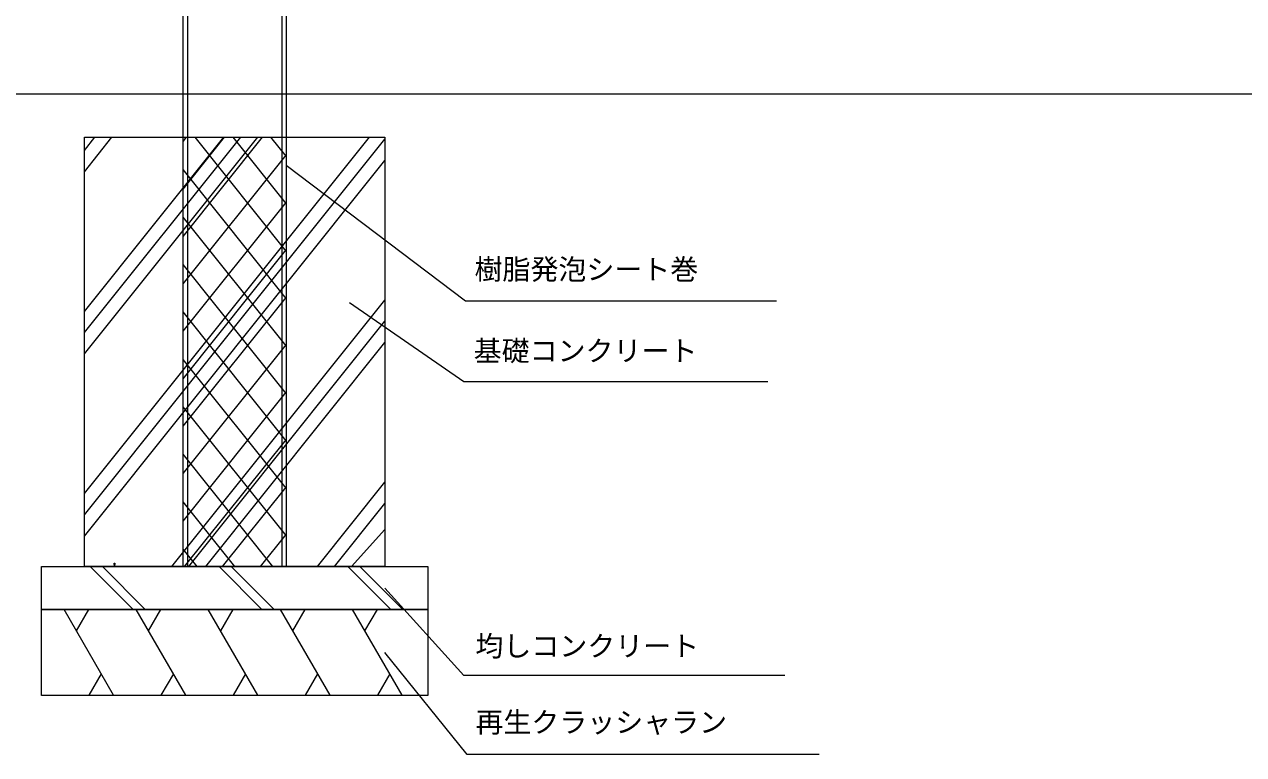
# Model space of a CAD drawing. Units: millimetres, scale not verified. Extents: x -3900 to 3900, y -2750 to 2750.
# Drawn here: x -2291 to -871, y -283 to 567 of the extents above; entities that cross this region are included whole.
import ezdxf
from ezdxf.enums import TextEntityAlignment as Align

# ---------------------------------------------------------------- set-up
doc = ezdxf.new("R2010")
doc.units = ezdxf.units.MM
doc.header["$LTSCALE"] = 20
doc.layers.add('0-1_IMPORTED', color=2, linetype='Continuous', lineweight=18)
doc.styles.add('ＭＳ ゴシック', font='')
doc.styles.get('ＭＳ ゴシック').set_extended_font_data('MS Gothic')

msp = doc.modelspace()

# ---------------------------------------------------------------- linework, layer by layer
at = {"layer": '0-1_IMPORTED'}
for p, q in [((-2101, 1386), (-2101, -64)), ((-1991, 1386), (-1991, -64)), ((200, 486), (-2505, 486)), ((-2221, 395.77), (-2188.81, 436)), ((-2221, 420.52), (-2208.61, 436)), ((-2221, 183.63), (-2019.11, 436)), ((-2221, 208.38), (-2038.91, 436)), ((-2221, 233.13), (-2058.71, 436)), ((-2221, 21), (-1889, 436)), ((-2221, -3.75), (-1871, 433.75)), ((-2106, 430.91), (-2101.93, 436)), ((-2106, 375.67), (-2057.74, 436)), ((-2106, 320.43), (-2013.54, 436)), ((-1986, 303.44), (-2092.05, 436)), ((-1986, 358.68), (-2047.85, 436)), ((-1986, 413.92), (-2003.66, 436)), ((-2106, 265.19), (-1986, 415.19)), ((-2221, -28.5), (-1871, 409)), ((-1986, 248.2), (-2106, 398.2)), ((-2106, 209.94), (-1986, 359.94)), ((-1986, 192.95), (-2106, 342.95)), ((-2106, 154.7), (-1986, 304.7)), ((-1986, 137.71), (-2106, 287.71)), ((-2119.29, -64), (-1871, 246.37)), ((-2106, 99.46), (-1986, 249.46)), ((-1986, 82.47), (-2106, 232.47)), ((-2099.5, -64), (-1871, 221.62)), ((-2106, 44.22), (-1986, 194.22)), ((-2079.7, -64), (-1871, 196.87)), ((-1986, 27.23), (-2106, 177.23)), ((-2106, -11.03), (-1986, 138.97)), ((-1986, -28.02), (-2106, 121.98)), ((-2104.18, -64), (-1986, 83.73)), ((-2001.41, -64), (-2106, 66.74)), ((-2059.99, -64), (-1986, 28.49)), ((-1949.59, -64), (-1871, 34.24)), ((-2045.6, -64), (-2106, 11.5)), ((-1929.79, -64), (-1871, 9.49)), ((-2015.8, -64), (-1986, -26.75)), ((-1909.99, -64), (-1871, -20.68)), ((-2089.8, -64), (-2106, -43.74)), ((-2214.14, -63.82), (-2164.14, -113.82)), ((-2086, -64), (-2206, -64)), ((-2200, -63.82), (-2150, -113.82)), ((-2064.14, -63.82), (-2014.14, -113.82)), ((-2050, -63.82), (-2000, -113.82)), ((-1914.14, -63.82), (-1864.14, -113.82)), ((-1900, -63.82), (-1850, -113.82)), ((-2186.87, -213.88), (-2244.61, -113.88)), ((-2230.17, -138.88), (-2215.74, -113.88)), ((-2102.87, -213.88), (-2160.61, -113.88)), ((-2146.17, -138.88), (-2131.74, -113.88)), ((-2018.87, -213.88), (-2076.61, -113.88)), ((-2062.17, -138.88), (-2047.74, -113.88)), ((-1934.87, -213.88), (-1992.61, -113.88)), ((-1978.17, -138.88), (-1963.74, -113.88)), ((-1850.87, -213.88), (-1908.61, -113.88)), ((-1894.17, -138.88), (-1879.74, -113.88)), ((-2201.31, -188.88), (-2215.74, -213.88)), ((-2117.31, -188.88), (-2131.74, -213.88)), ((-2033.31, -188.88), (-2047.74, -213.88)), ((-1949.31, -188.88), (-1963.74, -213.88)), ((-1865.31, -188.88), (-1879.74, -213.88))]:
    msp.add_line(p, q, dxfattribs=at)
for points in [[(-2101, 1386), (-1991, 1386), (-1986, 1380.63), (-1986, -64), (-2106, -64), (-2106, 1380.63)], [(-2221, 436), (-1871, 436), (-1871, -64), (-2221, -64)], [(-2271, -64), (-1821, -64), (-1821, -114), (-2271, -114)], [(-2186, -64), (-2186.35, -60), (-2185.65, -60)], [(-2271, -114), (-1821, -114), (-1821, -214), (-2271, -214)]]:
    msp.add_lwpolyline(points, close=True, dxfattribs=at)
at = {"layer": '0-1_IMPORTED', "color": 1}
for points in [[(-1415, 245), (-1777, 245), (-1986, 403)], [(-1424.91, 151), (-1779, 151), (-1912.29, 243)], [(-1405, -191), (-1779, -191), (-1871, -89)], [(-1365, -283), (-1775, -283), (-1871, -164)]]:
    msp.add_lwpolyline(points, dxfattribs=at)

# ---------------------------------------------------------------- texts
at = {"layer": '0-1_IMPORTED', "color": 7, "style": 'ＭＳ ゴシック'}
for s, p in [('樹脂発泡シート巻', (-1766.58, 263.09)), ('基礎コンクリート', (-1767.58, 168.17)), ('均しコンクリート', (-1765.58, -175.66)), ('再生クラッシャラン', (-1765.58, -264.38))]:
    msp.add_text(s, height=23.88, dxfattribs=at).set_placement(p, align=Align.BOTTOM_LEFT)

doc.saveas('drawing.dxf')
